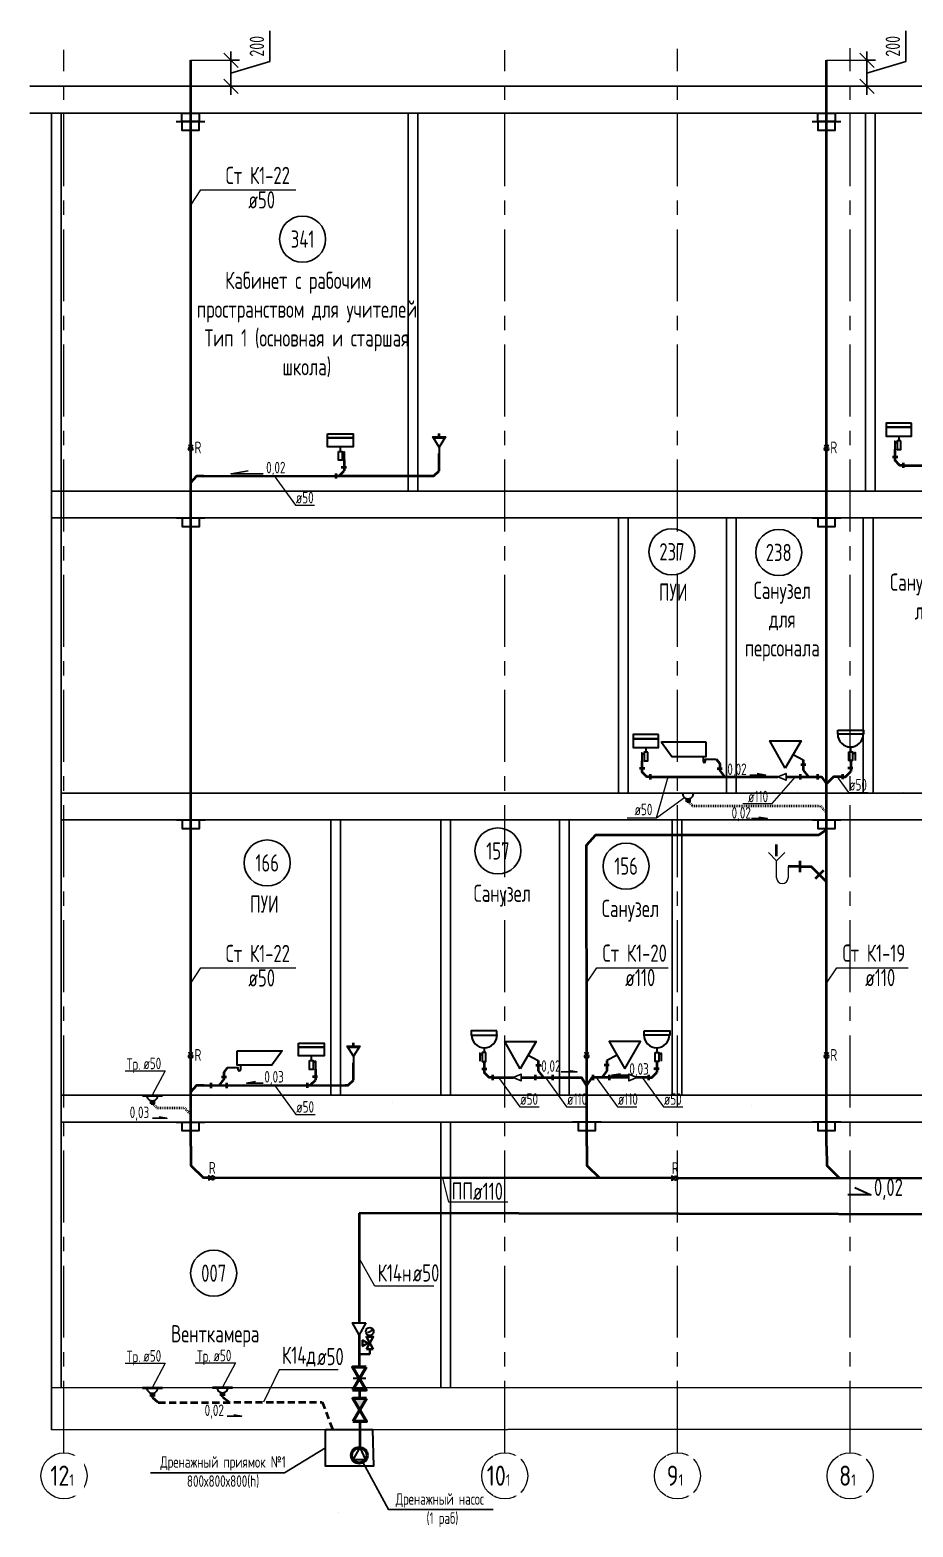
# Model space of a CAD drawing. Header units: millimetres. Extents: x -8689834 to 9419935, y -117443 to 166298.
# Drawn here: x -251635 to -236295, y -59436 to -33433 of the extents above; entities that cross this region are included whole.
import ezdxf
from ezdxf.enums import TextEntityAlignment as Align

# ---------------------------------------------------------------- set-up
doc = ezdxf.new("R2010")
doc.units = ezdxf.units.MM
doc.header["$MEASUREMENT"] = 0
for name, pattern in [('01_base$0$DASHED2', [0.375, 0.25, -0.125]), ('ACAD_ISO03W100', [30, 12, -18]), ('CENTER', [2, 1.25, -0.25, 0.25, -0.25])]:
    doc.linetypes.add(name, pattern=pattern)
doc.layers.get('0').update_dxf_attribs({"color": 250, "lineweight": 9})
for name, color, linetype in [('PDF _0', 7, 'Continuous'), ('PDF ___Text VK', 7, 'Continuous'), ('PDF __OBORUD', 1, 'Continuous'), ('PDF __Арматура', 7, 'Continuous'), ('PDF __ВК-Text VK', 7, 'Continuous'), ('PDF __ВК-Text В1', 7, 'Continuous'), ('PDF __ВК-В1', 5, 'Continuous'), ('PDF __ВК-переход', 7, 'Continuous'), ('PDF __ВК-переход на SML', 3, 'Continuous'), ('PDF __ВК-питьевой фонтанчик', 7, 'Continuous'), ('PDF __ВК-противопожарные муфты', 1, 'Continuous'), ('PDF __ВК-размеры', 7, 'Continuous'), ('PDF __ВК-стены', 7, 'Continuous'), ('PDF __ВК-текст К2', 7, 'Continuous'), ('PDF __Дренажные насосы', 1, 'Continuous'), ('PDF __К14', 3, 'Continuous'), ('PDF __насос', 1, 'Continuous'), ('PDF __Переход', 7, 'Continuous'), ('PDF __Сантехника', 7, 'Continuous'), ('PDF _TEKSTBK', 7, 'Continuous'), ('PDF _надписи ВК', 7, 'Continuous'), ('АР_Кровля дорожки', 245, 'Continuous'), ('АР_Таблицы', 250, 'Continuous')]:
    doc.layers.add(name, color=color, linetype=linetype)
doc.layers.add('PDF __ВК-К1', color=7, linetype='Continuous', true_color=0xb80000)
doc.layers.add('PDF __ВК-К14н', color=190, linetype='Continuous', true_color=0x7f00ff)
for name, color, linetype, lineweight in [('АР_Маркер экспликации', 239, 'Continuous', 13), ('АР_Номер помещения', 1, 'Continuous', 25), ('АР_Оси', 195, 'Continuous', 9), ('АР_Оси размеры', 164, 'Continuous', 9), ('АР_Помещения_площадь', 19, 'Continuous', 9), ('ВК_канализация', 32, 'Continuous', 15)]:
    doc.layers.add(name, color=color, linetype=linetype, lineweight=lineweight)
doc.styles.add('ISOCPEUR', font='isocpeur.ttf', dxfattribs={"width": 0.7})
doc.styles.get("Standard").update_dxf_attribs({"font": 'isocpeur.ttf', "width": 0.7})
doc.styles.add('ГОСТ 2.304', font='isocpeur.ttf', dxfattribs={"width": 0.7})
doc.dimstyles.new('СПДС', dxfattribs={"dimscale": 100, "dimtxt": 2.5, "dimasz": 2.5, "dimexe": 1.5, "dimexo": 0, "dimgap": 1, "dimtad": 1, "dimdec": 0, "dimrnd": 1, "dimtxsty": 'ГОСТ 2.304', "dimblk": 'OBLIQUE', "dimcen": 2.5, "dimdle": 1.5, "dimadec": 0, "dimazin": 2, "dimtfac": 0.75, "dimtdec": 0, "dimtmove": 1, "dimatfit": 3, "dimfxl": 1, "dimtolj": 1, "dimarcsym": 1})

# ---------------------------------------------------------------- blocks, each defined once
blk = doc.blocks.new('*U1662')
at = {"layer": 'АР_Номер помещения', "color": 7}
blk.add_circle((-15720, 4793), 400, dxfattribs=at)
at = {"layer": 'АР_Помещения_площадь', "color": 7}
blk.add_line((-13545, 633), (-13545, 633), dxfattribs=at)
at = {"color": 7, "style": 'ISOCPEUR', "width": 0.7, "flags": 1}
blk.add_attdef('КАТЕГОРИЯ', (-499, -2092), '', height=250, dxfattribs=at)
at = {"layer": 'АР_Номер помещения', "color": 7, "style": 'ISOCPEUR', "width": 0.7}
blk.add_attdef('НОМЕР_ПОМЕЩЕНИЯ', text='', height=300, dxfattribs=at).set_placement((-15720, 4793), align=Align.MIDDLE_CENTER)
at = {"layer": 'АР_Помещения_площадь', "color": 7, "lineweight": 30, "width": 0.7, "flags": 104}
blk.add_attdef('ИМЯ_ПОМЕЩЕНИЯ', text='', height=100, dxfattribs=at).set_placement((158, 1217), align=Align.MIDDLE_CENTER)
at = {"layer": 'АР_Помещения_площадь', "color": 7, "style": 'ISOCPEUR', "width": 0.7}
blk.add_attdef('ПЛОЩАДЬ_ПОМЕЩЕНИЯ', text='', height=200, dxfattribs=at).set_placement((-13540, 880), align=Align.MIDDLE_RIGHT)
blk = doc.blocks.new('_Oblique')
at = {"color": 0, "linetype": 'ByBlock', "lineweight": -2}
blk.add_line((-0.5, -0.5), (0.5, 0.5), dxfattribs=at)
blk = doc.blocks.new('*D1725')
at = {"layer": 'АР_Оси размеры', "color": 0, "lineweight": -2, "ltscale": 100, "transparency": 16777216}
for p, q in [((-247468, -33983), (-247468, -33451)), ((-248143, -34562), (-248143, -33809)), ((-248143, -33959), (-247993, -33959)), ((-248143, -34186), (-247468, -33983)), ((-248143, -34412), (-247993, -34412))]:
    blk.add_line(p, q, dxfattribs=at)
at = {"layer": 'АР_Оси размеры', "color": 0, "lineweight": -2, "ltscale": 100, "transparency": 16777216, "xscale": 250, "yscale": 250, "zscale": 250}
for p, rotation in [((-248143, -33959), 90), ((-248143, -34412), 270)]:
    blk.add_blockref('_Oblique', p, dxfattribs=dict(at, rotation=rotation))
at = {"layer": 'АР_Оси размеры', "color": 0, "ltscale": 100, "transparency": 16777216, "insert": (-247693, -33717), "char_height": 250, "attachment_point": 5, "rotation": 90, "style": 'ГОСТ 2.304'}
blk.add_mtext('\\A1;200', dxfattribs=at)
blk = doc.blocks.new('*D1726')
at = {"layer": 'АР_Оси размеры', "color": 0, "lineweight": -2, "ltscale": 100, "transparency": 16777216}
for p, q in [((-236421, -33983), (-236421, -33451)), ((-237096, -34562), (-237096, -33809)), ((-237096, -33959), (-236946, -33959)), ((-237096, -34186), (-236421, -33983)), ((-237096, -34412), (-236946, -34412))]:
    blk.add_line(p, q, dxfattribs=at)
at = {"layer": 'АР_Оси размеры', "color": 0, "lineweight": -2, "ltscale": 100, "transparency": 16777216, "xscale": 250, "yscale": 250, "zscale": 250}
for p, rotation in [((-237096, -33959), 90), ((-237096, -34412), 270)]:
    blk.add_blockref('_Oblique', p, dxfattribs=dict(at, rotation=rotation))
at = {"layer": 'АР_Оси размеры', "color": 0, "ltscale": 100, "transparency": 16777216, "insert": (-236646, -33717), "char_height": 250, "attachment_point": 5, "rotation": 90, "style": 'ГОСТ 2.304'}
blk.add_mtext('\\A1;200', dxfattribs=at)

msp = doc.modelspace()

# ---------------------------------------------------------------- hatches: boundary and pattern name
at = {"layer": 'АР_Кровля дорожки', "ltscale": 500, "true_color": 0x000000}
h = msp.add_hatch(color=18, dxfattribs=at)
h.dxf.hatch_style = 1
h.paths.add_polyline_path([(-245791, -57201.5), (-246025.5, -57201.5), (-245908.3, -57402.8)])
h.paths.add_polyline_path([(-190575.5, -57162.6), (-190809.9, -57162.6), (-190692.7, -57364)])
h.paths.add_polyline_path([(-149907.4, -57185.8), (-150081.5, -57185.8), (-149994.5, -57335.3)])
h.paths.add_polyline_path([(-149877.2, -57134), (-150111.7, -57134), (-150081.5, -57185.8), (-149907.4, -57185.8)])
h.paths.add_polyline_path([(-127370.9, -57118.1), (-127605.4, -57118.1), (-127566, -57185.8), (-127410.3, -57185.8)])
h.paths.add_polyline_path([(-127410.3, -57185.8), (-127566, -57185.8), (-127488.1, -57319.5)])
h.paths.add_polyline_path([(-117159.1, -57092.6), (-117393.6, -57092.6), (-117339.3, -57185.8), (-117213.4, -57185.8)])
h.paths.add_polyline_path([(-117213.4, -57185.8), (-117339.3, -57185.8), (-117276.4, -57294)])

# ---------------------------------------------------------------- linework, layer by layer
at = {"layer": 'PDF _0', "lineweight": 20}
for points in [[(-248041.7, -34061.1), (-248244.9, -33857.9)], [(-236993.9, -34061.1), (-237197.1, -33857.9)]]:
    msp.add_lwpolyline(points, dxfattribs=at)
at = {"layer": 'PDF _0', "lineweight": 35}
for points in [[(-245791, -56347.9), (-245670.8, -56131.5), (-245791, -56131.5), (-245670.8, -56347.9)], [(-245767, -56239.7), (-245857.2, -56293.8), (-245857.2, -56191.6), (-245767, -56239.7), (-245730.9, -56239.7)], [(-245791, -56347.9), (-245670.8, -56347.9)], [(-245730.9, -56432.1), (-245730.9, -56347.9)], [(-245730.9, -56432.1), (-245917.3, -56432.1)]]:
    msp.add_lwpolyline(points, dxfattribs=at)
at = {"layer": 'PDF _0', "color": 3, "lineweight": 30}
for centre in [(-240203.9, -46691.8), (-240203.9, -46691.8), (-249510.4, -51936.7), (-249510.4, -51936.7), (-249510.4, -57016.1), (-249510.4, -57016.1), (-248291.1, -57009.2), (-248291.1, -57009.2)]:
    msp.add_arc(centre, 95.2, 179.99999, 0.00001, dxfattribs=at)
at = {"layer": 'PDF ___Text VK', "color": 3, "lineweight": 30}
msp.add_lwpolyline([(-246500.3, -57742.5), (-245682.8, -57742.5), (-245664.8, -58379.6), (-246500.3, -58379.6)], close=True, dxfattribs=at)
at = {"layer": 'PDF __OBORUD', "lineweight": 30}
for points in [[(-245773, -56059.4), (-245730.9, -56041.3), (-245688.9, -56017.3), (-245706.9, -56035.3)], [(-245730.9, -56107.5), (-245730.9, -56131.5)], [(-245688.9, -56017.3), (-245712.9, -56023.3)]]:
    msp.add_lwpolyline(points, dxfattribs=at)
msp.add_circle((-245733.9, -56038.3), 69.1, dxfattribs=at)
at = {"layer": 'PDF __Арматура', "lineweight": 30}
msp.add_lwpolyline([(-245799.7, -56858.8), (-246021.1, -56858.8)], dxfattribs=at)
at = {"layer": 'PDF __ВК-Text VK', "lineweight": 30}
msp.add_lwpolyline([(-237308.8, -53537.4), (-237026.3, -53667.5), (-237429, -53666.8)], dxfattribs=at)
at = {"layer": 'PDF __ВК-Text В1', "lineweight": 25}
for points in [[(-247842, -41092.3), (-248142.6, -41143.1), (-247583.8, -41143.1)], [(-239002.4, -46350.8), (-238853.5, -46376), (-239130.4, -46376)], [(-238973.3, -47106.4), (-238824.3, -47131.5), (-239101.2, -47131.5)], [(-247716.6, -51700.3), (-247871.3, -51726.5), (-247583.8, -51726.5)], [(-242280.5, -51504.6), (-242131.6, -51529.8), (-242408.5, -51529.8)], [(-241376.5, -51563.3), (-241531.2, -51589.4), (-241243.7, -51589.4)], [(-249391.4, -52312.4), (-249255.1, -52335.4), (-249508.5, -52335.4)], [(-248093.5, -57486.4), (-247957.2, -57509.4), (-248210.6, -57509.4)]]:
    msp.add_lwpolyline(points, dxfattribs=at)
at = {"layer": 'PDF __ВК-В1', "color": 244, "lineweight": 40, "true_color": 0x991b1e}
for points in [[(-248841.7, -40633.9), (-248843.1, -33959.5)], [(-237796.8, -40633.9), (-237798.2, -33959.5)], [(-248842.1, -51185), (-248842.7, -40740.6)], [(-244528.7, -41091), (-244528.7, -41091), (-244528.7, -40792)], [(-237797.2, -51185), (-237798.2, -40740.6)], [(-248612, -41181.5), (-246319.6, -41179.9)], [(-241963.1, -51185), (-241965.8, -47593.7)], [(-248843.1, -52821.4), (-248843.1, -51291.7)], [(-246015.9, -51672.7), (-246015.9, -51672.7), (-246015.9, -51373.6)], [(-241963.8, -52821.4), (-241964.4, -51291.7)], [(-237798.1, -51754.6), (-237798.1, -51291.7)], [(-248612, -51764.9), (-246159.9, -51761.6)], [(-237798.1, -52821.4), (-237798.1, -51754.6)]]:
    msp.add_lwpolyline(points, dxfattribs=at)
at = {"layer": 'PDF __ВК-В1', "lineweight": 40}
for points in [[(-244528.7, -40499.9), (-244528.7, -40444.9)], [(-246015.9, -51081.5), (-246015.9, -51026.5)]]:
    msp.add_lwpolyline(points, dxfattribs=at)
at = {"layer": 'PDF __ВК-К1', "color": 244, "lineweight": 40, "true_color": 0x991b1e}
for points in [[(-236611.6, -40716.2), (-236611.6, -40906.7)], [(-246137.6, -41031.8), (-246226.5, -41031.8)], [(-246175.7, -40900.6), (-246175.7, -41091)], [(-236649.7, -40847.5), (-236560.8, -40847.5)], [(-236467.7, -40995.6), (-236522.7, -40995.6), (-236611.6, -40906.7)], [(-236467.7, -40951.2), (-236467.7, -41040.1)], [(-246319.6, -41179.9), (-246264.6, -41179.9), (-246175.7, -41091)], [(-246319.6, -41135.5), (-246319.6, -41224.4)], [(-244672.7, -41179.9), (-244617.6, -41179.9), (-244528.7, -41091)], [(-241044.6, -46257.5), (-240955.7, -46257.5)], [(-241006.5, -46126.2), (-241006.5, -46316.7)], [(-239712.8, -46100.8), (-239653.6, -46177)], [(-239700.1, -46261.7), (-239611.2, -46261.7)], [(-239653.6, -46177), (-239653.6, -46295.6), (-239568.9, -46405.6)], [(-238244, -46189.7), (-238155.1, -46189.7)], [(-238201.7, -46109.3), (-238201.7, -46291.3)], [(-237339.5, -46255.8), (-237428.4, -46255.8)], [(-237377.6, -46124.6), (-237377.6, -46315)], [(-240862.6, -46405.6), (-240917.6, -46405.6), (-241006.5, -46316.7)], [(-240862.6, -46361.2), (-240862.6, -46450.1)], [(-238248.2, -46452.2), (-238248.2, -46359.1)], [(-238201.7, -46291.3), (-238112.8, -46405.6)], [(-237956.2, -46359.1), (-237956.2, -46452.2)], [(-237521.5, -46403.9), (-237466.5, -46403.9), (-237377.6, -46315)], [(-237521.5, -46359.5), (-237521.5, -46448.4)], [(-240201.8, -46859), (-240201.8, -46791.3)], [(-240201.8, -46859), (-240201.8, -46791.3)], [(-240155.2, -46825.1), (-240248.3, -46825.1)], [(-240155.2, -46825.1), (-240248.3, -46825.1)], [(-246677, -51483), (-246677, -51673.4)], [(-243785.3, -51479.3), (-243696.4, -51479.3)], [(-243747.2, -51348.1), (-243747.2, -51538.6)], [(-242846.7, -51411.6), (-242757.8, -51411.6)], [(-242804.3, -51331.2), (-242804.3, -51513.2)], [(-241571.2, -51411.6), (-241660.1, -51411.6)], [(-241613.5, -51331.2), (-241613.5, -51513.2)], [(-240706.7, -51479.3), (-240795.6, -51479.3)], [(-240744.8, -51348.1), (-240744.8, -51538.6)], [(-246821, -51762.3), (-246765.9, -51762.3), (-246677, -51673.4)], [(-246821, -51717.9), (-246821, -51806.8)], [(-246638.9, -51614.2), (-246727.8, -51614.2)], [(-246159.9, -51761.6), (-246104.8, -51761.6), (-246015.9, -51672.7)], [(-243603.3, -51627.5), (-243658.3, -51627.5), (-243747.2, -51538.6)], [(-243603.3, -51583), (-243603.3, -51671.9)], [(-242850.9, -51674), (-242850.9, -51580.9)], [(-242804.3, -51513.2), (-242715.4, -51627.5)], [(-242558.8, -51580.9), (-242558.8, -51674)], [(-241859, -51580.9), (-241859, -51674)], [(-241613.5, -51513.2), (-241702.4, -51627.5)], [(-241566.9, -51674), (-241566.9, -51580.9)], [(-240888.7, -51627.5), (-240833.7, -51627.5), (-240744.8, -51538.6)], [(-240888.7, -51583), (-240888.7, -51671.9)], [(-249681.8, -51938.8), (-249334.7, -51938.8)], [(-249461.7, -52070), (-249554.9, -52070)], [(-249461.7, -52070), (-249554.9, -52070)], [(-249508.3, -52103.9), (-249508.3, -52036.2)], [(-249508.3, -52103.9), (-249508.3, -52036.2)], [(-249681.8, -57018.2), (-249334.7, -57018.2)], [(-249461.7, -57149.4), (-249554.9, -57149.4)], [(-249461.7, -57149.4), (-249554.9, -57149.4)], [(-249508.3, -57183.3), (-249508.3, -57115.5)], [(-249508.3, -57183.3), (-249508.3, -57115.5)], [(-248462.5, -57011.3), (-248115.4, -57011.3)], [(-248242.4, -57142.5), (-248335.5, -57142.5)], [(-248242.4, -57142.5), (-248335.5, -57142.5)], [(-248288.9, -57176.4), (-248288.9, -57108.7)], [(-248288.9, -57176.4), (-248288.9, -57108.7)]]:
    msp.add_lwpolyline(points, dxfattribs=at)
at = {"layer": 'PDF __ВК-К1', "color": 244, "linetype": 'ACAD_ISO03W100', "lineweight": 40, "true_color": 0x991b1e}
for points in [[(-240201.8, -46825.1), (-240125.6, -46909.8), (-237908.1, -46909.8), (-237798.1, -47024.1)], [(-249508.3, -52070), (-249432.1, -52154.7), (-248953.5, -52154.7), (-248843.4, -52269)]]:
    msp.add_lwpolyline(points, dxfattribs=at)
at = {"layer": 'PDF __ВК-К1', "lineweight": 40}
for points in [[(-238263.8, -47963.7), (-238462.7, -47963.7)], [(-238263.8, -47862.1), (-238263.8, -48061.1)], [(-238263.8, -47963.7), (-238064.8, -47963.7), (-237798.1, -48230.4)], [(-237853.2, -48031.5), (-237992.9, -48175.4)], [(-248208.9, -51459.8), (-248268.2, -51536)], [(-248488.3, -51811.1), (-248488.3, -51718)], [(-248268.2, -51536), (-248268.2, -51654.5), (-248352.8, -51764.6)], [(-248221.6, -51620.6), (-248310.5, -51620.6)], [(-248217.4, -51811.1), (-248217.4, -51718)], [(-249681.8, -51938.8), (-249334.7, -51938.8)], [(-249681.8, -57018.2), (-249334.7, -57018.2)], [(-248462.5, -57011.3), (-248115.4, -57011.3)]]:
    msp.add_lwpolyline(points, dxfattribs=at)
at = {"layer": 'PDF __ВК-К14н', "color": 152, "lineweight": 40, "true_color": 0x2776bb}
for points in [[(-245917.4, -53985.3), (-245917.3, -55891.1)], [(-232039, -54013), (-245917.4, -53985.3)], [(-245917.3, -56095.4), (-245917.3, -56660.5)], [(-245911.3, -57057.2), (-245911.3, -57201.5)], [(-245905.3, -57604.2), (-245905.3, -58055)]]:
    msp.add_lwpolyline(points, dxfattribs=at)
at = {"layer": 'PDF __ВК-переход', "lineweight": 25}
for points in [[(-238501.8, -46464.9), (-238501.8, -46346.4), (-238641.4, -46405.6), (-238501.8, -46464.9), (-238501.8, -46346.4), (-238641.4, -46405.6), (-238501.8, -46464.9), (-238641.4, -46405.6), (-238501.8, -46346.4)], [(-243104.4, -51686.7), (-243104.4, -51568.2), (-243244.1, -51627.5), (-243104.4, -51686.7), (-243104.4, -51568.2), (-243244.1, -51627.5), (-243104.4, -51686.7), (-243244.1, -51627.5), (-243104.4, -51568.2)], [(-241232.4, -51686.7), (-241232.4, -51568.2), (-241092.7, -51627.5), (-241232.4, -51686.7), (-241232.4, -51568.2), (-241092.7, -51627.5), (-241232.4, -51686.7), (-241092.7, -51627.5), (-241232.4, -51568.2)]]:
    msp.add_lwpolyline(points, close=True, dxfattribs=at)
at = {"layer": 'PDF __ВК-переход на SML', "lineweight": 30}
for points in [[(-248996.2, -34878.1), (-248695.6, -34878.1), (-248695.6, -35026.2), (-248996.2, -35026.2)], [(-237948.4, -34878.1), (-237647.9, -34878.1), (-237647.9, -35026.2), (-237948.4, -35026.2)]]:
    msp.add_lwpolyline(points, close=True, dxfattribs=at)
at = {"layer": 'PDF __ВК-питьевой фонтанчик', "lineweight": 30}
for points in [[(-244528.7, -40677.7), (-244638.8, -40499.9), (-244418.7, -40499.9), (-244528.7, -40677.7), (-244528.7, -40792)], [(-244626.1, -40516.8), (-244427.1, -40516.8)], [(-246015.9, -51259.3), (-246126, -51081.5), (-245905.9, -51081.5), (-246015.9, -51259.3), (-246015.9, -51373.6)], [(-246113.3, -51098.4), (-245914.3, -51098.4)]]:
    msp.add_lwpolyline(points, dxfattribs=at)
at = {"layer": 'PDF __ВК-противопожарные муфты', "lineweight": 30}
for points in [[(-249093.6, -35026.2), (-248848, -35026.2), (-248598.3, -35026.2)], [(-248996.2, -35026.2), (-248996.2, -35174.4), (-248695.6, -35174.4), (-248695.6, -35026.2)], [(-238045.8, -35026.2), (-237800.2, -35026.2), (-237550.5, -35026.2)], [(-237948.4, -35026.2), (-237948.4, -35174.4), (-237647.9, -35174.4), (-237647.9, -35026.2)], [(-249090.5, -41908.3), (-248844.9, -41908.3), (-248595.2, -41908.3)], [(-248993.1, -41908.3), (-248993.1, -42056.5), (-248692.6, -42056.5), (-248692.6, -41908.3)], [(-238043.7, -41908.3), (-237798.2, -41908.3), (-237548.4, -41908.3)], [(-237946.3, -41908.3), (-237946.3, -42056.5), (-237645.8, -42056.5), (-237645.8, -41908.3)], [(-249089.6, -47153.2), (-248844.1, -47153.2), (-248594.3, -47153.2)], [(-248992.2, -47153.2), (-248992.2, -47301.4), (-248691.7, -47301.4), (-248691.7, -47153.2)], [(-238043.7, -47153.2), (-237798.2, -47153.2), (-237548.4, -47153.2)], [(-237946.3, -47153.2), (-237946.3, -47301.4), (-237645.8, -47301.4), (-237645.8, -47153.2)], [(-249093.6, -52402.3), (-248848, -52402.3), (-248598.3, -52402.3)], [(-248996.2, -52402.3), (-248996.2, -52550.5), (-248695.6, -52550.5), (-248695.6, -52402.3)], [(-242209.5, -52399.7), (-241963.9, -52399.7), (-241714.2, -52399.7)], [(-242112.1, -52399.7), (-242112.1, -52547.8), (-241811.6, -52547.8), (-241811.6, -52399.7)], [(-238043.6, -52399.7), (-237798.1, -52399.7), (-237548.4, -52399.7)], [(-237946.3, -52399.7), (-237946.3, -52547.8), (-237645.7, -52547.8), (-237645.7, -52399.7)]]:
    msp.add_lwpolyline(points, dxfattribs=at)
at = {"layer": 'PDF __ВК-размеры', "lineweight": 20}
for points in [[(-248846, -33959.5), (-248041.7, -33959.5)], [(-237798.2, -33959.5), (-236993.9, -33959.5)]]:
    msp.add_lwpolyline(points, dxfattribs=at)
at = {"layer": 'PDF __ВК-стены', "color": 18, "lineweight": 25, "true_color": 0x000000}
for points in [[(-251635.5, -34412.4), (-171723.3, -34412.4)], [(-251635.5, -34878.1), (-172011.2, -34878.1)], [(-251635.5, -34878.1), (-171723.3, -34878.1)], [(-251262.1, -34878.1), (-251262.1, -57746.2)], [(-251092.7, -34878.1), (-251092.7, -57016.1)], [(-245066.6, -34878.1), (-245066.6, -41442.7)], [(-244897.3, -34878.1), (-244897.3, -41442.7)], [(-237123.8, -34878.1), (-237123.8, -41442.7)], [(-236954.5, -34878.1), (-236954.5, -41442.7)], [(-251262.1, -41442.7), (-171723.3, -41442.7)], [(-251259, -41908.3), (-171723.3, -41908.3)], [(-241410.8, -41908.3), (-241410.8, -46691.8)], [(-241241.5, -41908.3), (-241241.5, -46691.8)], [(-239536.6, -41908.3), (-239536.6, -46691.8)], [(-239367.2, -41908.3), (-239367.2, -46691.8)], [(-237158.9, -41908.3), (-237158.9, -46691.8)], [(-236989.6, -41908.3), (-236989.6, -46691.8)], [(-251092.7, -46691.8), (-171723.3, -46691.8)], [(-251092.7, -47153.2), (-171723.3, -47153.2)], [(-246407.7, -47165.5), (-246407.7, -51949)], [(-246238.4, -47165.5), (-246238.4, -51949)], [(-244500.1, -47165.5), (-244500.1, -51936.7)], [(-244330.8, -47165.5), (-244330.8, -51936.7)], [(-242435.2, -47165.5), (-242435.2, -51949)], [(-242265.9, -47165.5), (-242265.9, -51949)], [(-240478.3, -47165.5), (-240478.3, -51949)], [(-240309, -47165.5), (-240309, -51949)], [(-251092.7, -51936.7), (-171723.3, -51936.7)], [(-251092.7, -52402.3), (-172011.2, -52402.3)], [(-251092.7, -52402.3), (-171723.3, -52402.3)], [(-244500.1, -52402.3), (-244500.1, -57016.1)], [(-244330.8, -52402.3), (-244330.8, -57016.1)], [(-251262.1, -57746.2), (-116540.8, -57651.4)]]:
    msp.add_lwpolyline(points, dxfattribs=at)
at = {"layer": 'PDF __ВК-текст К2', "lineweight": 25}
msp.add_lwpolyline([(-246500.3, -58061), (-247213.2, -58496.1), (-247261.2, -58496.1), (-249542.6, -58496.1)], dxfattribs=at)
at = {"layer": 'PDF __Дренажные насосы', "lineweight": 50}
msp.add_circle((-245914.3, -58190.3), 135.2, dxfattribs=at)
at = {"layer": 'PDF __К14', "lineweight": 40}
msp.add_lwpolyline([(-238665.9, -47781.7), (-238665.9, -47578.5)], dxfattribs=at)
at = {"layer": 'PDF __насос', "lineweight": 30}
for points in [[(-245905.3, -58055), (-245804.3, -58269), (-246024.3, -58269)], [(-245905.3, -58055), (-246024.3, -58269)]]:
    msp.add_lwpolyline(points, dxfattribs=at)
at = {"layer": 'PDF __Переход', "lineweight": 30}
msp.add_lwpolyline([(-245803.1, -55891.1), (-245917.3, -56095.4), (-246031.5, -55891.1)], close=True, dxfattribs=at)
at = {"layer": 'PDF __Сантехника', "lineweight": 30}
for points in [[(-236319.5, -40263.3), (-236764, -40263.3), (-236764, -40335.3), (-236319.5, -40335.3)], [(-246467.8, -40447.6), (-246023.3, -40447.6), (-246023.3, -40519.6), (-246467.8, -40519.6)], [(-246467.8, -40519.6), (-246023.3, -40519.6), (-246023.3, -40672), (-246467.8, -40672)], [(-236319.5, -40335.3), (-236764, -40335.3), (-236764, -40487.7), (-236319.5, -40487.7)], [(-246277.3, -40752.4), (-246213.8, -40752.4), (-246213.8, -40904.8), (-246277.3, -40904.8)], [(-236510, -40568.1), (-236573.5, -40568.1), (-236573.5, -40720.5), (-236510, -40720.5)], [(-240714.4, -45673.3), (-241158.9, -45673.3), (-241158.9, -45745.3), (-240714.4, -45745.3)], [(-240714.4, -45745.3), (-241158.9, -45745.3), (-241158.9, -45897.7), (-240714.4, -45897.7)], [(-237599.9, -45595.4), (-237155.4, -45595.4), (-237155.4, -45667.4), (-237599.9, -45667.4)], [(-240904.9, -45978.1), (-240968.4, -45978.1), (-240968.4, -46130.5), (-240904.9, -46130.5)], [(-239886.4, -45804.5), (-240665.3, -45804.5), (-240487.5, -46054.3), (-239886.4, -46054.3)], [(-238514.9, -46257.5), (-238785.8, -45783.4), (-238239.8, -45783.4)], [(-237409.4, -45972.2), (-237345.9, -45972.2), (-237345.9, -46124.6), (-237409.4, -46124.6)], [(-243525, -50819), (-243969.5, -50819), (-243969.5, -50890.9), (-243525, -50890.9)], [(-240967, -50819), (-240522.6, -50819), (-240522.6, -50890.9), (-240967, -50890.9)], [(-248035.3, -51163.5), (-247256.5, -51163.5), (-247434.3, -51413.2), (-248035.3, -51413.2)], [(-246969.1, -51030), (-246524.6, -51030), (-246524.6, -51102), (-246969.1, -51102)], [(-246969.1, -51102), (-246524.6, -51102), (-246524.6, -51254.4), (-246969.1, -51254.4)], [(-243715.5, -51195.7), (-243779, -51195.7), (-243779, -51348.1), (-243715.5, -51348.1)], [(-243117.6, -51479.3), (-243388.5, -51005.2), (-242842.4, -51005.2)], [(-241300.3, -51479.3), (-241029.4, -51005.2), (-241575.4, -51005.2)], [(-240776.5, -51195.7), (-240713.1, -51195.7), (-240713.1, -51348.1), (-240776.5, -51348.1)], [(-246778.6, -51334.8), (-246715.1, -51334.8), (-246715.1, -51487.2), (-246778.6, -51487.2)]]:
    msp.add_lwpolyline(points, close=True, dxfattribs=at)
for points in [[(-236541.8, -40487.7), (-236541.8, -40568.1)], [(-246247.7, -40672), (-246247.7, -40752.4)], [(-246213.8, -40799), (-246175.7, -40760.9), (-246175.7, -40900.6)], [(-236573.5, -40614.6), (-236611.6, -40576.5), (-236611.6, -40716.2)], [(-240968.4, -46024.6), (-241006.5, -45986.5), (-241006.5, -46126.2)], [(-240936.7, -45897.7), (-240936.7, -45978.1)], [(-238379.5, -46020.4), (-238201.7, -46109.3)], [(-237379.7, -45891.7), (-237379.7, -45972.2)], [(-237345.9, -46018.7), (-237303.5, -45980.6), (-237303.5, -46120.3)], [(-239941.4, -46054.3), (-239941.4, -46138.9)], [(-239903.3, -46138.9), (-239903.3, -46100.8), (-239712.8, -46100.8)], [(-243779, -51242.3), (-243821.3, -51204.2), (-243821.3, -51343.9)], [(-243745.1, -51115.3), (-243745.1, -51195.7)], [(-240746.9, -51115.3), (-240746.9, -51195.7)], [(-240713.1, -51242.3), (-240670.7, -51204.2), (-240670.7, -51343.9)], [(-248018.4, -51497.9), (-248018.4, -51459.8), (-248208.9, -51459.8)], [(-247980.3, -51413.2), (-247980.3, -51497.9)], [(-246749, -51254.4), (-246749, -51334.8)], [(-246715.1, -51381.4), (-246677, -51343.3), (-246677, -51483)], [(-242982.1, -51242.3), (-242804.3, -51331.2)], [(-241435.7, -51242.3), (-241613.5, -51331.2)]]:
    msp.add_lwpolyline(points, dxfattribs=at)
for centre, radius, start, end in [((-237381.9, -45665.3), 222.2, 180, 0), ((-239922.4, -46138.9), 19, 180.00002, 359.99998), ((-243743, -50888.8), 222.2, 180, 0), ((-240749, -50888.8), 222.2, 180, 0), ((-247999.4, -51495.8), 19, 180.00002, 359.99998)]:
    msp.add_arc(centre, radius, start, end, dxfattribs=at)
at = {"layer": 'PDF _TEKSTBK', "lineweight": 18}
for points in [[(-238665.9, -47862.1), (-238805.6, -47722.4)], [(-238665.9, -48162.7), (-238665.9, -47862.1), (-238522, -47722.4)], [(-238462.7, -47963.7), (-238462.7, -48162.7)]]:
    msp.add_lwpolyline(points, dxfattribs=at)
msp.add_arc((-238566.4, -48160.6), 99.5, 180.00001, 359.99999, dxfattribs=at)
at = {"layer": 'PDF _надписи ВК', "lineweight": 50}
for points in [[(-245797.1, -56660.5), (-246031.5, -57057.2)], [(-245797.1, -56660.5), (-246031.5, -56660.5), (-245797.1, -57057.2), (-246031.5, -57057.2)], [(-245791, -57201.5), (-246025.5, -57604.2)], [(-245791, -57201.5), (-246025.5, -57201.5), (-245791, -57604.2), (-246025.5, -57604.2)]]:
    msp.add_lwpolyline(points, dxfattribs=at)
at = {"layer": 'АР_Кровля дорожки', "color": 3, "linetype": '01_base$0$DASHED2', "lineweight": 40, "ltscale": 500}
msp.add_lwpolyline([(-249508.3, -57183.3), (-249406.8, -57272.9), (-246556.9, -57266.7), (-246378.2, -57742.8)], dxfattribs=at)
at = {"layer": 'АР_Кровля дорожки', "color": 3, "lineweight": 40, "ltscale": 500}
msp.add_lwpolyline([(-248288.9, -57176.4), (-248163.2, -57270.2)], dxfattribs=at)
at = {"layer": 'АР_Оси', "color": 18, "linetype": 'CENTER', "ltscale": 1000, "true_color": 0x000000}
msp.add_line((-237388.1, -58146.7), (-237388.1, -33748.1), dxfattribs=at)
at = {"layer": 'АР_Оси', "color": 18, "ltscale": 0.5, "true_color": 0x000000}
for centre in [(-251043.9, -58546.7), (-243388.1, -58546.7), (-240388.1, -58546.7), (-237388.1, -58546.7)]:
    msp.add_circle(centre, 400, dxfattribs=at)
at = {"layer": 'ВК_канализация', "color": 18, "lineweight": 13, "ltscale": 500, "true_color": 0x000000}
for points in [[(-248843.1, -36476.3), (-248664.4, -36208.5), (-247016.9, -36208.5)], [(-247393.2, -41180.7), (-247024.9, -41688.7), (-246689.7, -41688.7)], [(-240753.6, -47118.7), (-240549.2, -46405.6)], [(-239250.1, -46869.4), (-238743.6, -46869.4), (-238336.6, -46405.6)], [(-237611.4, -46403.9), (-237413.6, -46676.8), (-237078.4, -46676.8)], [(-241260.1, -47118.7), (-240753.6, -47118.7), (-240267.9, -46762.3)], [(-248843.1, -49989.9), (-248664.4, -49722.1), (-247016.9, -49722.1)], [(-241966.6, -49989.9), (-241787.9, -49722.1), (-240548.9, -49722.1)], [(-237798.1, -49989.9), (-237619.5, -49722.1), (-236380.4, -49722.1)], [(-249981.9, -51510.5), (-249285.2, -51510.5), (-249510.4, -51936.7)], [(-243495.8, -51627.5), (-243127.5, -52135.5), (-242792.3, -52135.5)], [(-242680.7, -51627.5), (-242312.4, -52135.5), (-241977.2, -52135.5)], [(-241799.5, -51627.5), (-241431.3, -52135.5), (-241096, -52135.5)], [(-240999.6, -51627.5), (-240631.3, -52135.5), (-240296.1, -52135.5)], [(-247385.9, -51763.2), (-247017.7, -52271.3), (-246682.5, -52271.3)], [(-243333.5, -53794), (-244357.4, -53794), (-244462.6, -53374.3)], [(-244620.7, -55251.9), (-245644.6, -55251.9), (-245917.3, -54763.5)], [(-249981.9, -56589.9), (-249285.2, -56589.9), (-249510.4, -57016.1)], [(-248762.5, -56583), (-248065.8, -56583), (-248291.1, -57009.2)], [(-246281.8, -56705), (-247305.7, -56705), (-247576.3, -57268.9)]]:
    msp.add_lwpolyline(points, dxfattribs=at)
at = {"layer": 'ВК_канализация', "color": 244, "lineweight": 40, "ltscale": 500, "true_color": 0x991b1e}
for points in [[(-248842.3, -40680.6), (-248842.1, -40663.9)], [(-237797.4, -40680.6), (-237797.2, -40663.9)], [(-236467.7, -40995.6), (-233977.7, -40996.1)], [(-248612, -41181.5), (-248744.5, -41181.5), (-248845, -41297.3)], [(-246264.6, -41179.9), (-244672.7, -41179.9)], [(-240862.6, -46405.6), (-238641.4, -46405.6)], [(-238501.8, -46405.6), (-237885.6, -46405.6), (-237798.2, -46527)], [(-237521.5, -46403.9), (-237674.9, -46403.9), (-237798.2, -46527)], [(-241965.8, -47593.7), (-241804.3, -47412.2), (-237934.2, -47412.2), (-237798.2, -47327.9)], [(-248842.7, -51231.7), (-248842.5, -51215)], [(-241963.7, -51231.7), (-241963.5, -51215)], [(-237797.8, -51231.7), (-237797.5, -51215)], [(-243603.3, -51627.5), (-243244.1, -51627.5)], [(-243104.4, -51627.5), (-242054.4, -51627.5), (-241964.8, -51765.3)], [(-241232.4, -51627.5), (-241877.3, -51627.5), (-241966.9, -51765.3)], [(-240888.7, -51627.5), (-241092.7, -51627.5)], [(-248612, -51764.9), (-248744.5, -51764.9), (-248845, -51880.7)], [(-248843.1, -52821.4), (-248840, -53154.7), (-248622.8, -53371.8)], [(-241963.8, -52821.4), (-241960.7, -53154.7), (-241743.4, -53371.8)], [(-237798.1, -52821.4), (-237795.1, -53154.7), (-237577.8, -53371.8)], [(-248537.1, -53372.6), (-248622.8, -53371.8)], [(-248490.4, -53372.2), (-248507.1, -53372.3)], [(-240494.8, -53376.7), (-248430.4, -53371.9)], [(-240448.1, -53376.3), (-240464.8, -53376.5)], [(-232302.1, -53382.3), (-240388.1, -53376.1)]]:
    msp.add_lwpolyline(points, dxfattribs=at)
at = {"layer": 'ВК_канализация', "color": 7, "lineweight": 13, "ltscale": 500}
msp.add_lwpolyline([(-172011.2, -57016.1), (-251262.1, -57016.1)], dxfattribs=at)
at = {"layer": 'ВК_канализация', "color": 244, "lineweight": 40, "ltscale": 500, "true_color": 0x991b1e}
for centre in [(-248842.7, -40710.6), (-237797.8, -40710.6), (-248843.1, -51261.7), (-241964.1, -51261.7), (-237798.1, -51261.7), (-248460.4, -53371.9), (-240418.1, -53376.1)]:
    msp.add_circle(centre, 30, dxfattribs=at)
for centre, start, end in [((-248841.7, -40633.9), 179.27075, 359.27075), ((-237796.8, -40633.9), 179.27075, 359.27075), ((-248842.1, -51185), 179.27075, 359.27075), ((-241963.1, -51185), 179.27075, 359.27075), ((-237797.2, -51185), 179.27075, 359.27075), ((-248537.1, -53372.6), 270.50316, 90.50316), ((-240494.8, -53376.7), 270.50316, 90.50316)]:
    msp.add_arc(centre, 30, start, end, dxfattribs=at)

# ---------------------------------------------------------------- block references
at = {"layer": 'АР_Маркер экспликации', "color": 7}
ref = msp.add_blockref('*U1662', (-231179.6, -41859.7), dxfattribs=at)
ref.add_attrib('НОМЕР_ПОМЕЩЕНИЯ', '341', dxfattribs={"layer": 'АР_Номер помещения', "color": 7, "height": 300, "style": 'ISOCPEUR', "width": 0.7}).set_placement((-246899.3, -37066.3), align=Align.MIDDLE_CENTER)
ref = msp.add_blockref('*U1662', (-224764.1, -47290.5), dxfattribs=at)
ref.add_attrib('НОМЕР_ПОМЕЩЕНИЯ', '237', dxfattribs={"layer": 'АР_Номер помещения', "color": 7, "height": 300, "style": 'ISOCPEUR', "width": 0.7}).set_placement((-240483.9, -42497.1), align=Align.MIDDLE_CENTER)
ref = msp.add_blockref('*U1662', (-222908.8, -47302.5), dxfattribs=at)
ref.add_attrib('НОМЕР_ПОМЕЩЕНИЯ', '238', dxfattribs={"layer": 'АР_Номер помещения', "color": 7, "height": 300, "style": 'ISOCPEUR', "width": 0.7}).set_placement((-238628.6, -42509.2), align=Align.MIDDLE_CENTER)
ref = msp.add_blockref('*U1662', (-227786.7, -52486.1), dxfattribs=at)
ref.add_attrib('НОМЕР_ПОМЕЩЕНИЯ', '157', dxfattribs={"layer": 'АР_Номер помещения', "color": 7, "height": 300, "style": 'ISOCPEUR', "width": 0.7}).set_placement((-243506.5, -47692.8), align=Align.MIDDLE_CENTER)
ref = msp.add_blockref('*U1662', (-231794.4, -52694.5), dxfattribs=at)
ref.add_attrib('НОМЕР_ПОМЕЩЕНИЯ', '166', dxfattribs={"layer": 'АР_Номер помещения', "color": 7, "height": 300, "style": 'ISOCPEUR', "width": 0.7}).set_placement((-247514.2, -47901.1), align=Align.MIDDLE_CENTER)
ref = msp.add_blockref('*U1662', (-225560.5, -52750), dxfattribs=at)
ref.add_attrib('НОМЕР_ПОМЕЩЕНИЯ', '156', dxfattribs={"layer": 'АР_Номер помещения', "color": 7, "height": 300, "style": 'ISOCPEUR', "width": 0.7}).set_placement((-241280.2, -47956.7), align=Align.MIDDLE_CENTER)
ref = msp.add_blockref('*U1662', (-232724.4, -59819.8), dxfattribs=at)
ref.add_attrib('НОМЕР_ПОМЕЩЕНИЯ', '007', dxfattribs={"layer": 'АР_Номер помещения', "color": 7, "height": 300, "style": 'ISOCPEUR', "width": 0.7}).set_placement((-248444.1, -55026.5), align=Align.MIDDLE_CENTER)

# ---------------------------------------------------------------- texts
at = {"layer": 'АР_Таблицы', "ltscale": 100, "style": 'ISOCPEUR'}
for s, insert, char_height, width, attachment_point in [('\\pxi-1,l1,t1,5;Ст К1-22', (-248236.2, -35960.7), 300, 7500, 4), ('\\pxi-1,l1,t1,5;ø50', (-247842.5, -36384.2), 300, 7500, 4), ('\\pxi-1,l1,qc,t1,5;Кабинет с рабочим пространством для учителей Тип 1 (основная и старшая школа)', (-249072.9, -38546.8), 300, 4196.36, 4), ('\\pxi-1,l1,t1,5;0,02', (-247532.4, -41057.2), 200, 7500, 4), ('\\pxi-1,l1,t1,5;ø50', (-247017.1, -41556), 200, 7500, 4), ('\\pxi-1,l1,qc,t1,5;Санузел для девочек  с комнатой личной гигиены (основная и \\Pстаршая школа)', (-237009.5, -43565.3), 300, 5115.924, 4), ('\\pxi-1,l1,qc,t1,5;ПУИ', (-242560.7, -43199.4), 300, 4196.36, 4), ('\\pxi-1,l1,qc,t1,5;Санузел \\Pдля \\Pперсонала', (-240664.8, -43706.4), 300, 4196.36, 4), ('\\pxi-1,l1,t1,5;0,02', (-239186, -46297), 200, 7500, 6), ('\\pxi-1,l1,t1,5;ø50', (-237405.9, -46544.1), 200, 7500, 4), ('\\pxi-1,l1,t1,5;0,02', (-239112, -47054.6), 200, 7500, 6), ('\\pxi-1,l1,qc,t1,5;Санузел', (-245528.9, -48468.3), 300, 4196.36, 4), ('\\pxi-1,l1,qc,t1,5;{\\C256;\\c0;ПУИ}', (-249662.1, -48615.5), 300, 4196.36, 4), ('\\pxi-1,l1,qc,t1,5;Санузел', (-243302.6, -48732.2), 300, 4196.36, 4), ('\\pxi-1,l1,t1,5;Ст К1-22', (-248236.2, -49474.3), 300, 7500, 4), ('\\pxi-1,l1,t1,5;Ст К1-20', (-241688.9, -49468.9), 300, 7500, 4), ('\\pxi-1,l1,t1,5;Ст К1-19', (-237520.4, -49468.9), 300, 7500, 4), ('\\pxi-1,l1,t1,5;ø50', (-247842.5, -49897.8), 300, 7500, 4), ('\\pxi-1,l1,t1,5;ø110', (-241295.3, -49892.4), 300, 7500, 4), ('\\pxi-1,l1,t1,5;ø110', (-237126.8, -49892.4), 300, 7500, 4), ('\\pxi-1,l1,t1,5;0,02', (-242419.2, -51452.9), 200, 7500, 6), ('\\pxi-1,l1,t1,5;0,03', (-241224.1, -51502.2), 200, 7500, 4), ('\\pxi-1,l1,t1,5;0,03', (-247564.2, -51639.3), 200, 7500, 4), ('\\pxi-1,l1,t1,5;ø50', (-243119.7, -52002.8), 200, 7500, 4), ('\\pxi-1,l1,t1,5;ø110', (-242304.7, -52002.8), 200, 7500, 4), ('\\pxi-1,l1,t1,5;ø110', (-241423.5, -52002.8), 200, 7500, 4), ('\\pxi-1,l1,t1,5;ø50', (-240623.5, -52002.8), 200, 7500, 4), ('\\pxi-1,l1,t1,5;0,03', (-249564.2, -52256.5), 200, 7500, 6), ('\\pxi-1,l1,t1,5;ø50', (-247009.9, -52138.6), 200, 7500, 4), ('\\pxi-1,l1,qc,t1,5;{\\C256;\\c0;Венткамера}', (-250515.2, -56119.4), 300, 4196.36, 4), ('\\pxi-1,l1,t1,5;0,02', (-248266.3, -57430.5), 200, 7500, 6)]:
    msp.add_mtext(s, dxfattribs=dict(at, insert=insert, char_height=char_height, width=width, attachment_point=attachment_point))
at = {"layer": 'ВК_канализация', "color": 18, "ltscale": 100, "true_color": 0x000000, "attachment_point": 4, "style": 'ISOCPEUR'}
for s, insert, char_height, width in [('R', (-248776.2, -40685), 205.4, 5730.034), ('R', (-237731.3, -40685), 205.4, 5730.034), ('\\pxi-1,l1,t1,5;ø110', (-239161.1, -46748.1), 200, 7500), ('\\pxi-1,l1,t1,5;ø50', (-241133, -46972.7), 200, 7500), ('R', (-248776.6, -51236.2), 205.4, 5730.034), ('R', (-237731.6, -51236.2), 205.4, 5730.034), ('Тр.', (-249953.9, -51422.1), 200, 5891.51), ('\\pxi-1,l1,t1,5;ø50', (-249665.4, -51384), 200, 7500), ('R', (-248528.7, -53196.7), 205.4, 5730.034), ('R', (-240486.5, -53200.9), 205.4, 5730.034), ('ПП', (-244309.2, -53598.5), 300, 5891.51), ('\\pxi-1,l1,t1,5;ø110', (-243940, -53604.3), 300, 7500), ('К14н', (-245596.4, -55023.5), 300, 5891.51), ('\\pxi-1,l1,t1,5;ø50', (-244988.1, -55021.9), 300, 7500), ('Тр.', (-249953.9, -56501.5), 200, 5891.51), ('\\pxi-1,l1,t1,5;ø50', (-249665.4, -56463.4), 200, 7500), ('Тр.', (-248734.6, -56494.6), 200, 5891.51), ('\\pxi-1,l1,t1,5;ø50', (-248446.1, -56456.5), 200, 7500), ('К14д', (-247257.6, -56476.6), 300, 5891.51), ('\\pxi-1,l1,t1,5;ø50', (-246649.2, -56475), 300, 7500), ('\\pxqc;Дренажный приямок №1\\P800х800х800(h)', (-251226.4, -58481.5), 200, 5891.51)]:
    msp.add_mtext(s, dxfattribs=dict(at, insert=insert, char_height=char_height, width=width))
at = {"layer": 'ВК_канализация', "color": 18, "ltscale": 100, "true_color": 0x000000, "insert": (-236471.5, -53571.6), "char_height": 300, "width": 5891.51, "attachment_point": 6, "rotation": 359.89891, "style": 'ISOCPEUR'}
msp.add_mtext('0,02', dxfattribs=at)

# ---------------------------------------------------------------- dimensions: what is measured, and where the dimension line sits
at = {"layer": 'АР_Оси размеры', "color": 18, "ltscale": 100, "true_color": 0x000000}
for base, p1, p2, picture, middle in [((-248143.3, -33959.5), (-248143.3, -34412.4), (-248143.3, -33959.5), '*D1725', (-247693.3, -33883.4)), ((-237095.5, -33959.5), (-237095.5, -34412.4), (-237095.5, -33959.5), '*D1726', (-236645.5, -33883.4))]:
    dim = msp.add_linear_dim(base=base, p1=p1, p2=p2, angle=90, text='200', dimstyle='СПДС', dxfattribs=at)
    dim.commit()
    dim.dimension.update_dxf_attribs({"geometry": picture, "text_midpoint": middle})

# ---------------------------------------------------------------- next in the draw order: texts
at = {"layer": 'АР_Оси', "color": 18, "true_color": 0x000000, "char_height": 350, "width": 123.867, "attachment_point": 3, "line_spacing_factor": 1.149209, "style": 'ГОСТ 2.304', "bg_fill": 2}
for s, insert in [('{\\W0.8;12\\H0.57143x;1}', (-250869.8, -58368.9)), ('{\\W0.8;10\\H0.57143x;1}', (-243288.3, -58368.9)), ('{\\W0.8;9\\H0.57143x;1}', (-240288.3, -58368.9)), ('{\\W0.8;8\\H0.57143x;1}', (-237288.3, -58368.9))]:
    msp.add_mtext(s, dxfattribs=dict(at, insert=insert))

# ---------------------------------------------------------------- next in the draw order: linework, layer by layer
at = {"layer": 'PDF __ВК-текст К2', "lineweight": 25}
msp.add_lwpolyline([(-245850.1, -58309.3), (-245406.2, -59132.6), (-245358.1, -59132.6), (-243590.9, -59132.6)], dxfattribs=at)
at = {"layer": 'АР_Оси', "color": 18, "linetype": 'CENTER', "ltscale": 1000, "true_color": 0x000000}
for p, q in [((-251043.9, -58146.7), (-251043.9, -33776.1)), ((-243388.1, -58146.7), (-243388.1, -33785.6)), ((-240388.1, -58146.7), (-240388.1, -33763.4))]:
    msp.add_line(p, q, dxfattribs=at)

# ---------------------------------------------------------------- next in the draw order: texts
at = {"layer": 'ВК_канализация', "color": 18, "ltscale": 100, "true_color": 0x000000, "insert": (-247460.6, -59142.5), "char_height": 200, "width": 5891.51, "attachment_point": 4, "style": 'ISOCPEUR'}
msp.add_mtext('\\pxqc;Дренажный насос\\P (1 раб)', dxfattribs=at)

doc.saveas('drawing.dxf')
